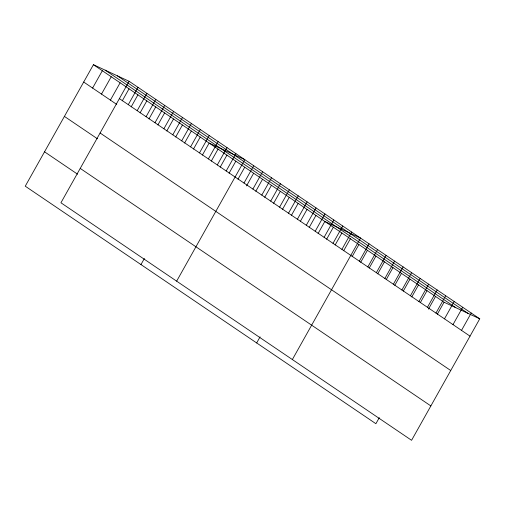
<?xml version="1.0" encoding="UTF-8"?>
<svg xmlns="http://www.w3.org/2000/svg" width="505" height="505" viewBox="0 0 505 505"><rect width="100%" height="100%" fill="white"/><g stroke="black" fill="none" stroke-linecap="round" stroke-linejoin="round"><path stroke-width="0.76" d="M129.11 81.292L60.935 202.776L411.575 440.303L479.75 318.813L129.11 81.292L93.425 64.697L25.25 186.187L375.89 423.708L379.293 417.648M92.598 88.066L102.326 70.732M101.499 94.094L111.226 76.76M110.399 100.123L120.127 82.788M122.292 100.817L129.028 88.817M128.283 104.655L138.01 87.321M131.193 106.852L137.928 94.845M137.183 110.683L146.911 93.349M140.093 112.88L146.829 100.874M146.084 116.712L155.811 99.378M148.994 118.909L155.729 106.909M154.984 122.74L164.712 105.406M157.895 124.937L164.63 112.937M163.885 128.775L173.619 111.435M166.795 130.965L173.531 118.965M172.786 134.803L182.52 117.469M175.696 136.994L182.431 124.994M181.686 140.832L191.42 123.498M184.596 143.022L191.332 131.022M190.587 146.86L200.321 129.526M193.497 149.057L200.232 137.051M199.494 152.889L209.221 135.555M140.958 264.57L144.367 258.503M202.398 155.085L209.133 143.085L244.824 159.675L176.649 281.159M208.395 158.917L218.122 141.583M211.298 161.114L218.034 149.114M217.295 164.952L227.023 147.612M220.199 167.142L226.934 155.142M226.196 170.98L235.923 153.646M229.106 173.171L235.835 161.171M238.007 179.199L244.736 167.199M243.997 183.037L253.725 165.703M246.528 185.897L253.643 173.228M252.898 189.066L262.625 171.732M255.808 191.262L262.543 179.262M261.798 195.094L271.526 177.76M264.708 197.291L271.444 185.291M270.699 201.129L280.426 183.788M273.609 203.319L280.344 191.319M279.6 207.157L289.327 189.823M282.51 209.348L289.245 197.348M288.5 213.186L298.228 195.852M291.41 215.376L298.146 203.376M297.401 219.214L307.128 201.88M300.311 221.411L307.046 209.405M306.301 225.243L316.029 207.909M309.212 227.439L315.947 215.439M315.202 231.271L324.93 213.937M256.673 342.952L260.075 336.885M318.112 233.468L324.848 221.468L360.532 238.057L292.357 359.541M324.103 237.306L333.83 219.965M326.628 239.237L333.363 227.237M333.003 243.334L342.731 226M335.143 245.007L341.879 233.001M341.904 249.363L351.631 232.029M343.659 250.77L350.394 238.77M352.174 256.54L358.91 244.54M359.32 261.161L369.048 243.827M360.69 262.31L367.425 250.31M367.836 266.93L377.563 249.59M369.205 268.079L375.941 256.079M376.351 272.7L386.079 255.36M377.721 273.849L384.456 261.842M384.867 278.463L394.594 261.129M386.237 279.612L392.972 267.612M393.382 284.233L403.11 266.899M394.752 285.382L401.488 273.382M401.898 290.003L411.625 272.668M403.268 291.151L410.003 279.151M410.413 295.772L420.141 278.438M411.783 296.921L418.519 284.921M418.929 301.542L428.657 284.201M420.299 302.691L427.034 290.684M427.445 307.305L437.172 289.971M428.436 309.123L435.55 296.454M435.96 313.075L445.688 295.741M437.33 314.224L444.065 302.224L93.425 64.697M444.476 318.844L454.203 301.51M452.991 324.614L462.719 307.28M461.507 330.384L471.234 313.043M444.065 302.224L479.75 318.813M117.337 75.813L467.971 313.34M105.204 70.176L455.838 307.697M119.382 98.627L470.022 336.147M83.697 82.037L116.756 104.428M100.097 132.998L450.731 370.519M64.406 116.403L97.471 138.799M80.226 168.405L430.86 405.932M44.535 151.816L77.6 174.212"/></g></svg>
